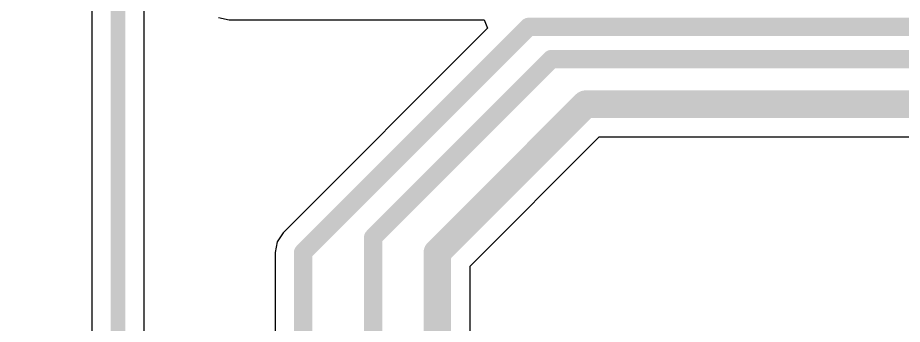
# Model space of a CAD drawing. Header units: inches. Extents: x -2.7 to 10.9, y -2.9 to 7.4.
# Drawn here: x -1.6218 to -1.1394, y -2.0443 to -1.8773 of the extents above; entities that cross this region are included whole.
import ezdxf

# ---------------------------------------------------------------- set-up
doc = ezdxf.new("R2010")
doc.units = ezdxf.units.IN
doc.header["$MEASUREMENT"] = 0
doc.layers.add('Board Outline', color=216, linetype='Continuous')
doc.layers.add('Bottom Layer', color=5, linetype='Continuous')

msp = doc.modelspace()

# ---------------------------------------------------------------- linework, layer by layer
at = {"layer": 'Board Outline'}
msp.add_lwpolyline([(2.84412, -0.24125, 0.005, 0.005, -0.741893), (-2.49969, -1.37795, 0.005, 0.005, 0)], format="xyseb", dxfattribs=at)
at = {"layer": 'Bottom Layer'}
for p, q in [((-1.58138, -1.73042), (-1.58138, -2.33135)), ((-1.55284, -2.32543), (-1.55284, -1.84488)), ((-1.51234, -1.87723), (-1.50649, -1.87839)), ((-1.50649, -1.87839), (-1.36755, -1.87839)), ((-1.36755, -1.87839), (-1.36564, -1.88301)), ((-1.36564, -1.88301), (-1.47703, -1.9944)), ((-1.37516, -2.0126), (-1.30478, -1.94222)), ((-1.30478, -1.94222), (0.22597, -1.94222)), ((-1.47703, -1.9944), (-1.48034, -1.99936)), ((-1.48034, -1.99936), (-1.48151, -2.00521)), ((-1.48151, -2.00521), (-1.48151, -2.10438)), ((-1.37516, -2.31271), (-1.37516, -2.0126))]:
    msp.add_line(p, q, dxfattribs=at)
for points in [[(-1.56711, -2.33135, 0.008, 0.008, 0), (-1.56711, -1.72451, 0.008, 0.008, 0)], [(-1.46621, -2.00521, 0.01, 0.01, 0), (-1.3433, -1.8823, 0.01, 0.01, 0)], [(-1.3433, -1.8823, 0.01, 0.01, 0), (0.67291, -1.8823, 0.01, 0.01, 0)], [(-1.428, -1.997, 0.01, 0.01, 0), (-1.3308, -1.8998, 0.01, 0.01, 0)], [(-1.3308, -1.8998, 0.01, 0.01, 0), (0.66416, -1.8998, 0.01, 0.01, 0)], [(-1.393, -2.00521, 0.015, 0.015, 0), (-1.31217, -1.92438, 0.015, 0.015, 0)], [(-1.31217, -1.92438, 0.015, 0.015, 0), (0.23336, -1.92438, 0.015, 0.015, 0)], [(-1.428, -2.114, 0.01, 0.01, 0), (-1.428, -1.997, 0.01, 0.01, 0)], [(-1.46621, -2.114, 0.01, 0.01, 0), (-1.46621, -2.00521, 0.01, 0.01, 0)], [(-1.393, -2.31271, 0.015, 0.015, 0), (-1.393, -2.00521, 0.015, 0.015, 0)]]:
    msp.add_lwpolyline(points, format="xyseb", dxfattribs=at)
for points in [[(-1.3458, -1.8823, 0.005, 0.005, 1), (-1.3408, -1.8823, 0.005, 0.005, 1)], [(-1.3458, -1.8823, 0.005, 0.005, 1), (-1.3408, -1.8823, 0.005, 0.005, 1)], [(-1.3333, -1.8998, 0.005, 0.005, 1), (-1.3283, -1.8998, 0.005, 0.005, 1)], [(-1.3333, -1.8998, 0.005, 0.005, 1), (-1.3283, -1.8998, 0.005, 0.005, 1)], [(-1.31592, -1.92438, 0.0075, 0.0075, 1), (-1.30842, -1.92438, 0.0075, 0.0075, 1)], [(-1.31592, -1.92438, 0.0075, 0.0075, 1), (-1.30842, -1.92438, 0.0075, 0.0075, 1)], [(-1.4305, -1.997, 0.005, 0.005, 1), (-1.4255, -1.997, 0.005, 0.005, 1)], [(-1.4305, -1.997, 0.005, 0.005, 1), (-1.4255, -1.997, 0.005, 0.005, 1)], [(-1.46871, -2.00521, 0.005, 0.005, 1), (-1.46371, -2.00521, 0.005, 0.005, 1)], [(-1.46871, -2.00521, 0.005, 0.005, 1), (-1.46371, -2.00521, 0.005, 0.005, 1)], [(-1.39675, -2.00521, 0.0075, 0.0075, 1), (-1.38925, -2.00521, 0.0075, 0.0075, 1)], [(-1.39675, -2.00521, 0.0075, 0.0075, 1), (-1.38925, -2.00521, 0.0075, 0.0075, 1)]]:
    msp.add_lwpolyline(points, format="xyseb", close=True, dxfattribs=at)

doc.saveas('drawing.dxf')
